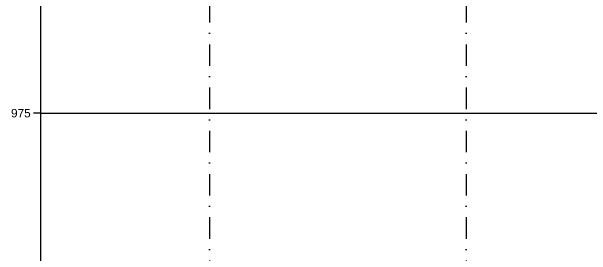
# Model space of a CAD drawing. Header units: metres. Extents: x -121 to 9872, y 3505 to 10721.
# Drawn here: x -8.7 to 163.2, y 9707.9 to 9780.1 of the extents above; entities that cross this region are included whole.
import ezdxf

# ---------------------------------------------------------------- set-up
doc = ezdxf.new("R2010")
doc.units = ezdxf.units.M
doc.linetypes.add('DASHDOT', pattern=[25.4, 12.7, -6.35, 0, -6.35])
for name, color, linetype in [('Grade', 9, 'Continuous'), ('Ind.Rot', 8, 'DASHDOT'), ('Modelo_Perfil', 252, 'Continuous'), ('Modelo_Texto_Geral', 7, 'Continuous')]:
    doc.layers.add(name, color=color, linetype=linetype)
doc.styles.add('Arial', font='arial.ttf')

msp = doc.modelspace()

# ---------------------------------------------------------------- linework, layer by layer
at = {"layer": 'Grade'}
msp.add_lwpolyline([(0, 9750), (9859.453, 9750)], dxfattribs=at)
at = {"layer": 'Ind.Rot', "linetype": 'DASHDOT', "ltscale": 0.5}
for points in [[(50, 10500), (50, 8300)], [(126, 10500), (126, 8300)]]:
    msp.add_lwpolyline(points, dxfattribs=at)
at = {"layer": 'Modelo_Perfil'}
msp.add_line((0, 8300), (0, 10500), dxfattribs=at)
msp.add_lwpolyline([(0, 9750), (-2.142, 9750)], dxfattribs=at)

# ---------------------------------------------------------------- texts
at = {"layer": 'Modelo_Texto_Geral', "linetype": 'Continuous', "lineweight": -2, "insert": (-3, 9750), "char_height": 2.5, "attachment_point": 6, "style": 'Arial'}
msp.add_mtext('975', dxfattribs=at)

doc.saveas('drawing.dxf')
